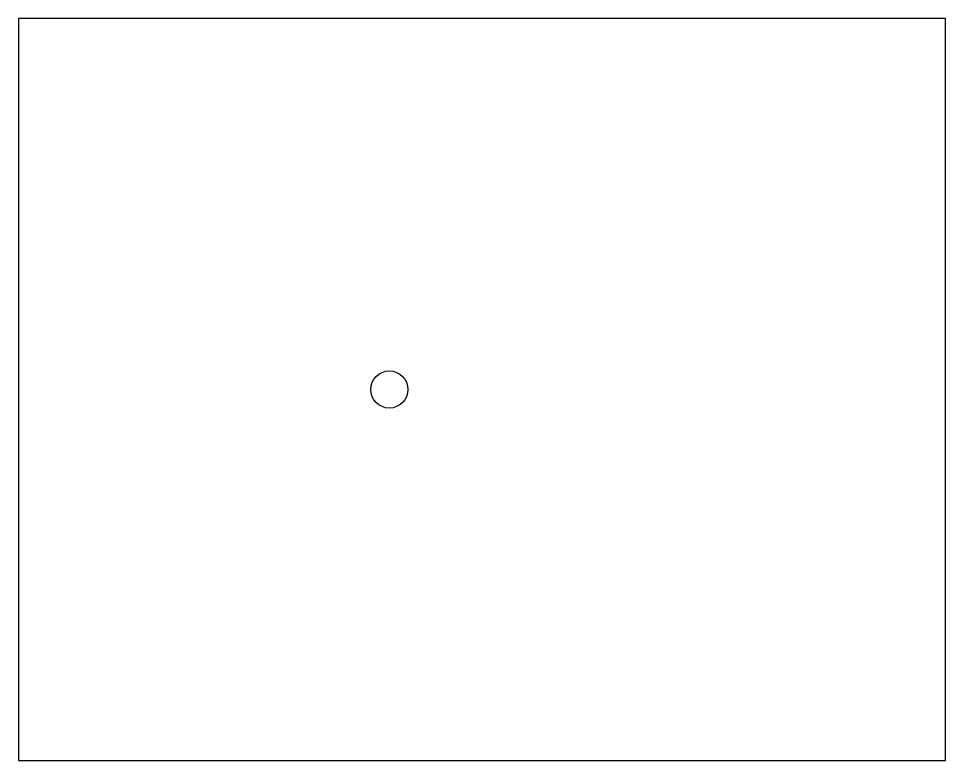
# Model space of a CAD drawing. Header units: millimetres. Extents: x -10000 to 15000, y -10000 to 10000.
import ezdxf

# ---------------------------------------------------------------- set-up
doc = ezdxf.new("R2010")
doc.units = ezdxf.units.MM
doc.layers.add('Sketch', color=7, linetype='CONTINUOUS')

msp = doc.modelspace()

# ---------------------------------------------------------------- linework, layer by layer
at = {"layer": 'Sketch'}
for p, q in [((-10000, 10000), (-10000, -10000)), ((15000, 10000), (-10000, 10000)), ((15000, -10000), (15000, 10000)), ((-10000, -10000), (15000, -10000))]:
    msp.add_line(p, q, dxfattribs=at)
msp.add_circle((0, 0), 500, dxfattribs=at)

doc.saveas('drawing.dxf')
